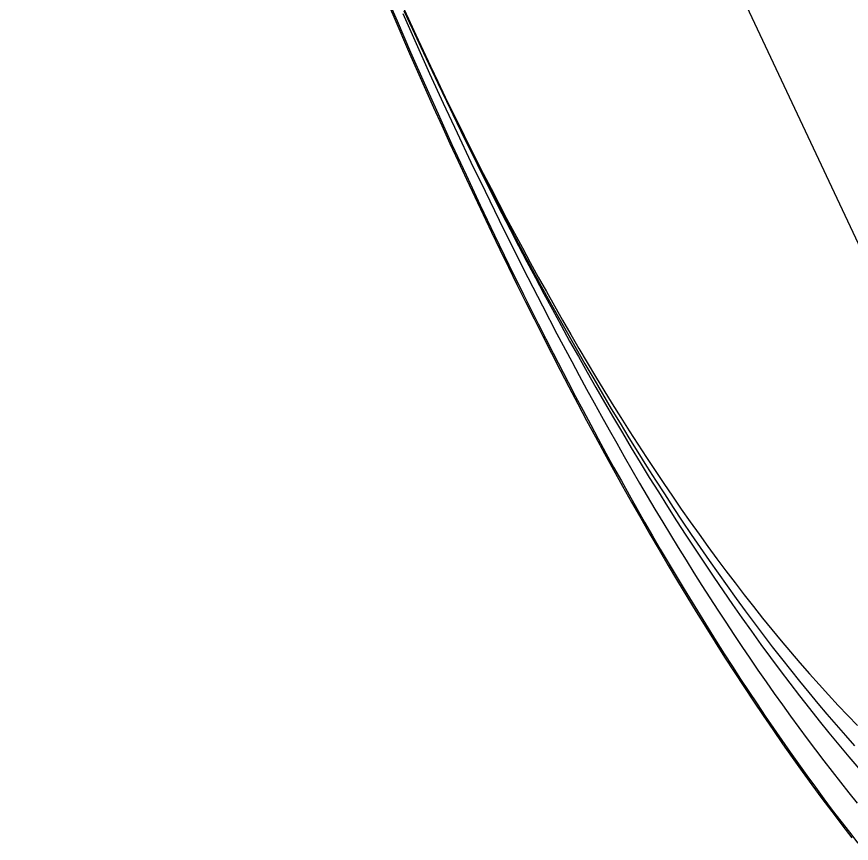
# Model space of a CAD drawing. Extents: x 5 to 192, y -377 to 0.
# Drawn here: x 49.25 to 97.54, y -355.29 to -307.47 of the extents above; entities that cross this region are included whole.
import ezdxf

# ---------------------------------------------------------------- set-up
doc = ezdxf.new("R2010")
doc.units = 0
for name, color, linetype in [('bottom', 7, 'CONTINUOUS'), ('hipro_lower', 7, 'CONTINUOUS'), ('hipro_upper', 7, 'CONTINUOUS'), ('mid_lower', 7, 'CONTINUOUS'), ('mid_upper', 7, 'CONTINUOUS'), ('plate', 7, 'CONTINUOUS')]:
    doc.layers.add(name, color=color, linetype=linetype)

msp = doc.modelspace()

# ---------------------------------------------------------------- linework, layer by layer
at = {"layer": 'bottom', "color": 7}
msp.add_lwpolyline([(70.158034, -305.376267), (71.06451, -307.490814), (71.9814, -309.595756), (72.443734, -310.644264), (72.908653, -311.689937), (73.376148, -312.732631), (73.846219, -313.772198), (74.318855, -314.808498), (74.794049, -315.841383), (75.271798, -316.870706), (75.752094, -317.896326), (76.234933, -318.918097), (76.720307, -319.935876), (77.208211, -320.949515), (77.698637, -321.958871), (78.191581, -322.9638), (78.687036, -323.964154), (79.184993, -324.959792), (79.68545, -325.950565), (80.188401, -326.936333), (80.693836, -327.916949), (81.201752, -328.892266), (81.712143, -329.862141), (82.225, -330.826432), (82.740318, -331.784988), (83.258095, -332.737672), (83.778318, -333.684331), (84.300984, -334.624827), (84.826089, -335.55901), (85.353625, -336.48674), (85.883583, -337.407867), (86.41596, -338.32225), (86.950752, -339.229744), (87.487948, -340.130203), (88.027546, -341.023481), (88.569536, -341.909436), (89.113915, -342.787922), (89.660676, -343.658794), (90.209811, -344.521907), (90.761314, -345.377116), (91.315182, -346.224275), (91.871407, -347.063243), (92.429984, -347.893874), (92.990905, -348.71602), (93.554163, -349.529539), (94.119756, -350.334285), (94.687672, -351.130116), (95.25791, -351.916882), (95.830462, -352.694443), (96.405323, -353.462651), (96.982485, -354.221365), (97.561941, -354.970434)], dxfattribs=at)
at = {"layer": 'hipro_lower', "color": 7}
msp.add_lwpolyline([(71.651675, -307.126115), (72.142703, -308.189012), (72.634493, -309.243036), (73.127048, -310.288166), (73.620375, -311.324388), (74.114471, -312.351679), (74.609342, -313.370029), (75.104993, -314.379413), (75.601421, -315.379819), (76.098634, -316.371227), (76.596632, -317.353619), (77.09542, -318.326978), (77.595, -319.291285), (78.095376, -320.246526), (78.596546, -321.192682), (79.098519, -322.129732), (79.601295, -323.057663), (80.104878, -323.976456), (80.609269, -324.886094), (81.11447, -325.786558), (81.62049, -326.677829), (82.127324, -327.559893), (82.634979, -328.432729), (83.14346, -329.296325), (83.652766, -330.150657), (84.1629, -330.995711), (84.673867, -331.831468), (85.185667, -332.657911), (85.698308, -333.475022), (86.211787, -334.282783), (86.72611, -335.081179), (87.24128, -335.87019), (87.757297, -336.649801), (88.27417, -337.41999), (88.791896, -338.180744), (89.310478, -338.932044), (89.829924, -339.673869), (90.35023, -340.406207), (90.871406, -341.129036), (91.39345, -341.842342), (91.916365, -342.546103), (92.440154, -343.240306), (92.964825, -343.924931), (93.490374, -344.599962), (94.016807, -345.265379), (94.544127, -345.921164), (95.072335, -346.567305), (95.601436, -347.203779), (96.131432, -347.83057), (96.662326, -348.447658), (97.194121, -349.055031), (97.72682, -349.652668)], dxfattribs=at)
at = {"layer": 'hipro_upper', "color": 7}
msp.add_lwpolyline([(71.494594, -306.691241), (71.914151, -307.605332), (72.33616, -308.516062), (72.760627, -309.423326), (73.187563, -310.327008), (73.616981, -311.226997), (74.048888, -312.12318), (74.483295, -313.015453), (74.920211, -313.903696), (75.359646, -314.787805), (75.801614, -315.667664), (76.24612, -316.543162), (76.693175, -317.414193), (77.142791, -318.280638), (77.594975, -319.142392), (78.049742, -319.999341), (78.507097, -320.851372), (78.967051, -321.698379), (79.429616, -322.540244), (79.894799, -323.376863), (80.362615, -324.208119), (80.833069, -325.033904), (81.306172, -325.854106), (81.781935, -326.668611), (82.260367, -327.477315), (82.741481, -328.280098), (83.225283, -329.076853), (83.711785, -329.86747), (84.200997, -330.651835), (84.692927, -331.42984), (85.18759, -332.201371), (85.684991, -332.966318), (86.18514, -333.724567), (86.68805, -334.476011), (87.193729, -335.220537), (87.702189, -335.958031), (88.213438, -336.688389), (88.727486, -337.411492), (89.244344, -338.127231), (89.764023, -338.835498), (90.28653, -339.536178), (90.811876, -340.229162), (91.340074, -340.914337), (91.87113, -341.591596), (92.405054, -342.26082), (92.94186, -342.921907), (93.481555, -343.574738), (94.024148, -344.219203), (94.569651, -344.855196), (95.118076, -345.4826), (95.669429, -346.101309), (96.223721, -346.711206), (96.780962, -347.312183), (97.341162, -347.904128), (97.904334, -348.486932)], dxfattribs=at)
at = {"layer": 'mid_lower', "color": 7}
for points in [[(107.176548, -340.213746), (49.252784, -217.102542)], [(70.480046, -305.916538), (71.255943, -307.720633), (72.039427, -309.517613), (72.830467, -311.30676), (73.629031, -313.087352), (74.435088, -314.858669), (75.24861, -316.619985), (76.069564, -318.370582), (76.89792, -320.109737), (77.733649, -321.836732), (78.576716, -323.550843), (79.427094, -325.251349), (80.284751, -326.937526), (81.149654, -328.608657), (81.584815, -329.438357), (82.021777, -330.26402), (82.460534, -331.085563), (82.901085, -331.902893), (83.343426, -332.715919), (83.787551, -333.524552), (84.233458, -334.328704), (84.681141, -335.128281), (85.1306, -335.923193), (85.581826, -336.713352), (86.03482, -337.498667), (86.489577, -338.27905), (86.946089, -339.054406), (87.404359, -339.824649), (87.864376, -340.589687), (88.326143, -341.34943), (88.78965, -342.103787), (89.2549, -342.852671), (89.721882, -343.595988), (90.190596, -344.33365), (90.661038, -345.065567), (91.133204, -345.791649), (91.607089, -346.511803), (92.082692, -347.22594), (92.560004, -347.933973), (93.039028, -348.635809), (93.519754, -349.331358), (94.002182, -350.020529), (94.486306, -350.703236), (94.972122, -351.379385), (95.45963, -352.048883), (95.948822, -352.711646), (96.439695, -353.367581), (96.932244, -354.0166), (97.426468, -354.658609), (97.922362, -355.29352)]]:
    msp.add_lwpolyline(points, dxfattribs=at)
at = {"layer": 'mid_upper', "color": 7}
for points in [[(107.178834, -340.212959), (49.255047, -217.101752)], [(71.584179, -307.290044), (72.360272, -309.028495), (73.143494, -310.758178), (73.933819, -312.478445), (74.731227, -314.188639), (75.535701, -315.888109), (76.347219, -317.576202), (77.165758, -319.252265), (77.991302, -320.915649), (78.823825, -322.565698), (79.663314, -324.201759), (80.509742, -325.823182), (81.363088, -327.429314), (81.792351, -328.226443), (82.223336, -329.019503), (82.656041, -329.808412), (83.090462, -330.593092), (83.526601, -331.373462), (83.964449, -332.149435), (84.404009, -332.920936), (84.845274, -333.687877), (85.288245, -334.450182), (85.732918, -335.207766), (86.179288, -335.960546), (86.627357, -336.708444), (87.07712, -337.45138), (87.528575, -338.189268), (87.981719, -338.922028), (88.436547, -339.649579), (88.893062, -340.371839), (89.351258, -341.088726), (89.811133, -341.800161), (90.272681, -342.506058), (90.735907, -343.206339), (91.200803, -343.90092), (91.667366, -344.589723), (92.135598, -345.272661), (92.60549, -345.949658), (93.077044, -346.62063), (93.550257, -347.285496), (94.025126, -347.944172), (94.501648, -348.596579), (94.979821, -349.242636), (95.45964, -349.882259), (95.941108, -350.515367), (96.424216, -351.141879), (96.908965, -351.761716), (97.395353, -352.374794), (97.883376, -352.981029)]]:
    msp.add_lwpolyline(points, dxfattribs=at)
at = {"layer": 'plate', "color": 7}
msp.add_lwpolyline([(71.738063, -307.267824), (72.189035, -308.252032), (72.642583, -309.233237), (73.098699, -310.211311), (73.557385, -311.186125), (74.018637, -312.157557), (74.482454, -313.12547), (74.948834, -314.089744), (75.417772, -315.050246), (75.889264, -316.006851), (76.363315, -316.959431), (76.839916, -317.907855), (77.31907, -318.851999), (77.800768, -319.791731), (78.285015, -320.726927), (78.771804, -321.657459), (79.261132, -322.583196), (79.753001, -323.50401), (80.247408, -324.419777), (80.744344, -325.330366), (81.243815, -326.23565), (81.745816, -327.135502), (82.250341, -328.029791), (82.757392, -328.918393), (83.266965, -329.801176), (83.77906, -330.678017), (84.293669, -331.548783), (84.810796, -332.413349), (85.330437, -333.271588), (85.852585, -334.123368), (86.377245, -334.968566), (86.90441, -335.807051), (87.434079, -336.638696), (87.966248, -337.463371), (88.500918, -338.280952), (89.038083, -339.091309), (89.577745, -339.894313), (90.119895, -340.689839), (90.664538, -341.477756), (91.211669, -342.257937), (91.761285, -343.030256), (92.313383, -343.794583), (92.867962, -344.55079), (93.425017, -345.298749), (93.984552, -346.038334), (94.546557, -346.769418), (95.111035, -347.491868), (95.677981, -348.205561), (96.247396, -348.910365), (96.819273, -349.606156), (97.393613, -350.292802), (97.970412, -350.97018)], dxfattribs=at)

doc.saveas('drawing.dxf')
